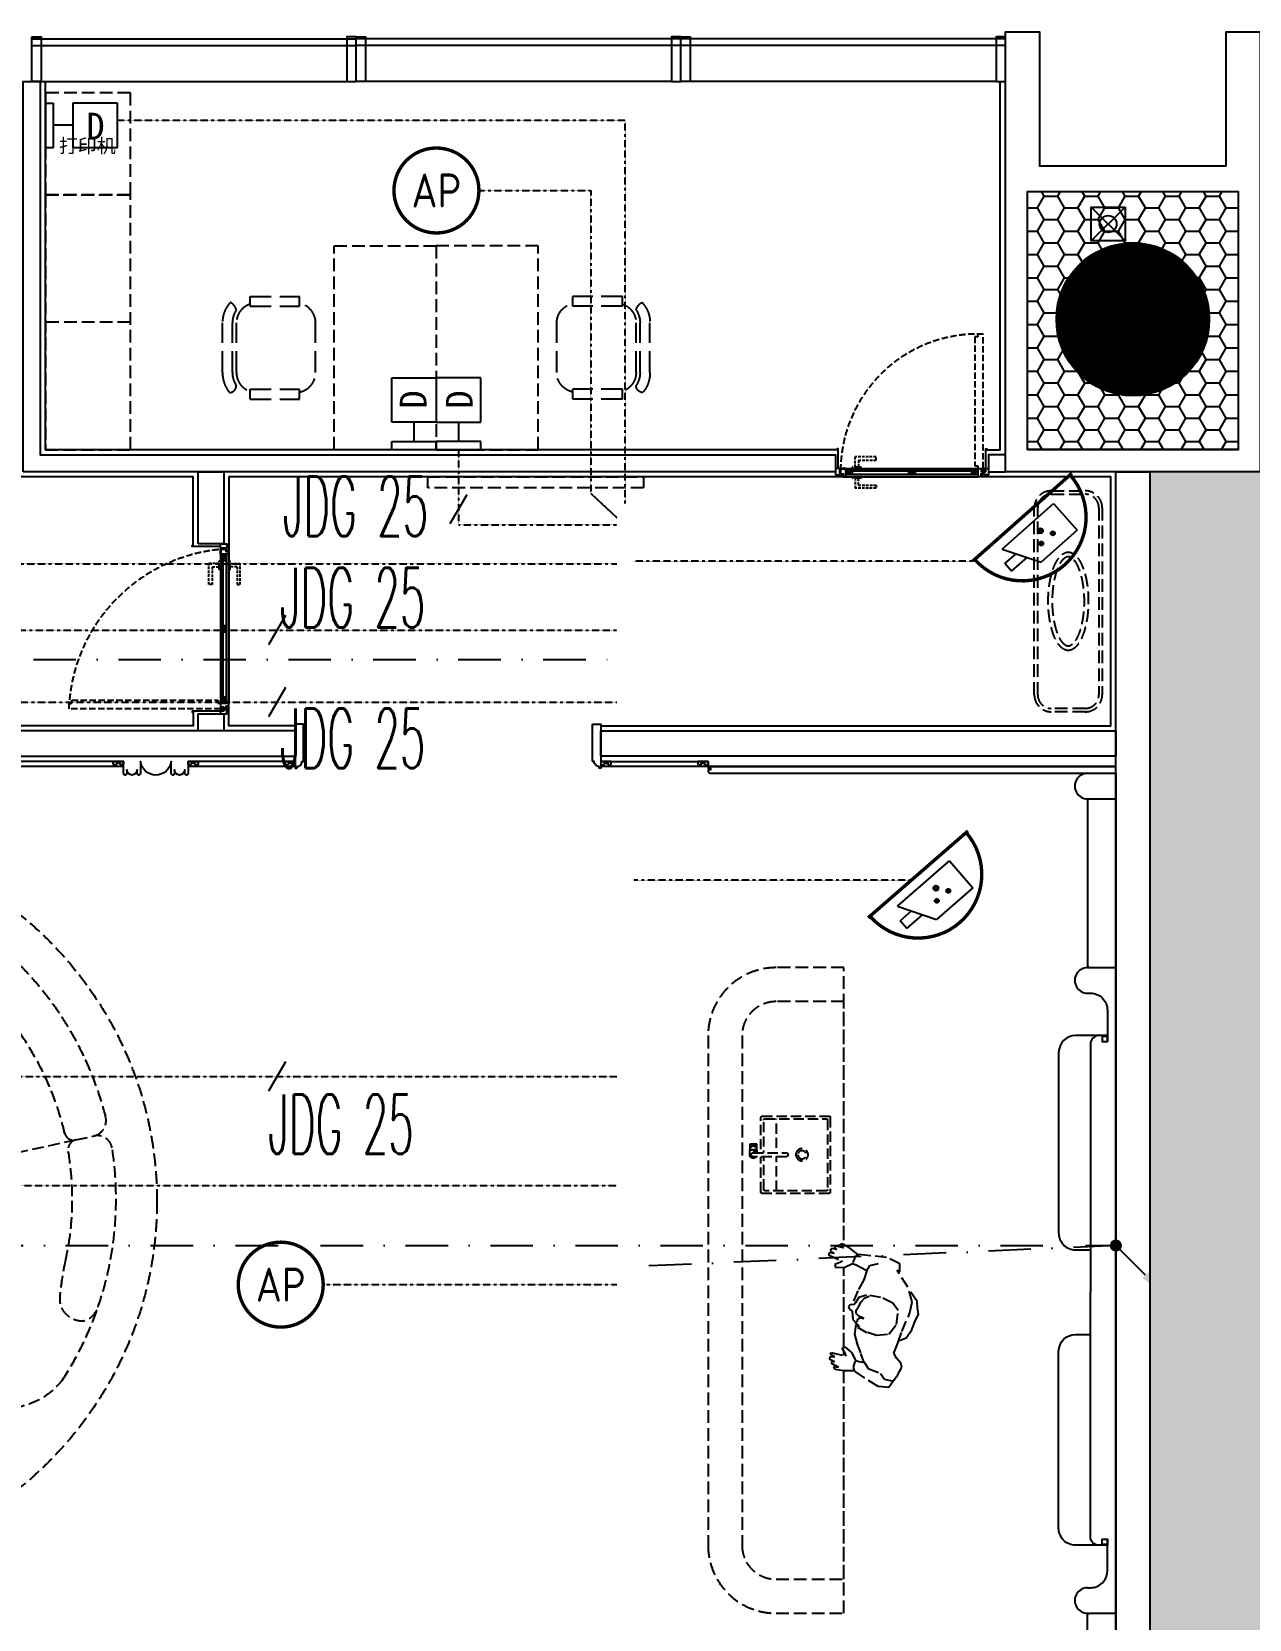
# Model space of a CAD drawing. Extents: x -284868 to 304789, y -137694 to 137894.
# Drawn here: x 263299 to 270464, y -74140 to -64796 of the extents above; entities that cross this region are included whole.
import ezdxf
from ezdxf.enums import TextEntityAlignment as Align

# ---------------------------------------------------------------- set-up
doc = ezdxf.new("R2010")
doc.units = 0
doc.set_wipeout_variables(frame=1)
for name, pattern in [('BORDER2', [0.875, 0.25, -0.125, 0.25, -0.125, 0, -0.125]), ('DASH', [0.35, 0.25, -0.1]), ('DASHDOT', [1, 0.5, -0.25, 0, -0.25]), ('DASHED', [0.75, 0.5, -0.25])]:
    doc.linetypes.add(name, pattern=pattern)
doc.layers.get('0').update_dxf_attribs({"linetype": 'CONTINUOUS'})
for name, color, linetype in [('0-墙', 4, 'CONTINUOUS'), ('0-建筑外轮廓', 8, 'CONTINUOUS'), ('0-建筑柱体', 251, 'CONTINUOUS'), ('0-消防栓(给排水)', 9, 'CONTINUOUS'), ('0-窗', 11, 'CONTINUOUS'), ('0-非设计区域', 251, 'CONTINUOUS'), ('EM-SOCKET', 220, 'CONTINUOUS'), ('EM-插座', 240, 'CONTINUOUS'), ('EQUIP-安防', 3, 'CONTINUOUS'), ('EQUIP-通讯', 3, 'CONTINUOUS'), ('LWIRE', 4, 'CONTINUOUS'), ('P-完成面', 42, 'CONTINUOUS'), ('P-平面家具', 3, 'CONTINUOUS'), ('P-门扇', 6, 'CONTINUOUS'), ('TEXT_照明_回路标注', 41, 'CONTINUOUS'), ('WIRE-网络', 130, 'BORDER2'), ('WIRE-通讯', 4, 'CONTINUOUS')]:
    doc.layers.add(name, color=color, linetype=linetype)
doc.styles.add('20091229Typical Floor GP$0$宋体', font='', dxfattribs={"height": 2.5})
doc.styles.add('_TCH_DYN', font='')
doc.styles.add('_TEL_ATTDEF', font='GBENOR', dxfattribs={"width": 0.8, "height": 3, "bigfont": 'GBCBIG'})
doc.styles.add('_TEL_DIM', font='SIMPLEX', dxfattribs={"width": 0.8, "height": 3.5, "bigfont": 'HZTXT'})
doc.styles.add('HZ_e', font='simplex.shx', dxfattribs={"width": 0.8, "bigfont": 'hztxt.shx'})
doc.styles.get("Standard").update_dxf_attribs({"font": 'GBENOR', "bigfont": 'GBCBIG'})
doc.styles.get('20091229Typical Floor GP$0$宋体').set_extended_font_data('SimSun')
doc.styles.get('_TCH_DYN').set_extended_font_data('SimSun')

# ---------------------------------------------------------------- blocks, each defined once
blk = doc.blocks.new('_YZH')
at = {"const_width": 0.5}
blk.add_lwpolyline([(-0.25, 0, 1), (0.25, 0, 1)], format="xyb", close=True, dxfattribs=at)
at = {"color": 4}
blk.add_circle((0, 0), 0.5, dxfattribs=at)
blk = doc.blocks.new('sgASGHHHH')
at = {"xscale": 900, "yscale": 900, "zscale": 900}
blk.add_blockref('_YZH', (-108645.8, -884824), dxfattribs=at)
blk = doc.blocks.new('A$C3B8026B3')
for p, q in [((6275, 54450.5), (8075, 54450.5)), ((9985, 54450.5), (8185, 54450.5)), ((11895, 54450.5), (10095, 54450.5))]:
    blk.add_line(p, q)
for points in [[(6220, 54712), (6275, 54712), (6275, 54450.5), (6220, 54450.5)], [(8130, 54712), (8075, 54712), (8075, 54450.5), (8130, 54450.5)], [(8130, 54712), (8185, 54712), (8185, 54450.5), (8130, 54450.5)], [(10040, 54712), (9985, 54712), (9985, 54450.5), (10040, 54450.5)], [(10040, 54712), (10095, 54712), (10095, 54450.5), (10040, 54450.5)], [(11950, 54712), (11895, 54712), (11895, 54450.5), (11950, 54450.5)]]:
    blk.add_lwpolyline(points, close=True)
for points in [[(6220, 54700), (8130, 54700)], [(10040, 54700), (8130, 54700)], [(11950, 54700), (10040, 54700)], [(6220, 54662.5), (8130, 54662.5)], [(10040, 54662.5), (8130, 54662.5)], [(11950, 54662.5), (10040, 54662.5)]]:
    blk.add_lwpolyline(points)
blk = doc.blocks.new('A$C10332E08')
for p, q in [((250, 0), (0, 250)), ((250, 250), (0, 0))]:
    blk.add_line(p, q)
blk.add_lwpolyline([(0, 250), (250, 250), (250, 0), (0, 0)], close=True)
blk = doc.blocks.new('A$C2AC726D9')
blk.add_circle((10904.3, 708.3), 50)
at = {"xscale": 0.8, "yscale": 0.8, "zscale": 0.8, "rotation": 270}
blk.add_blockref('A$C10332E08', (10804.3, 808.3), dxfattribs=at)
blk = doc.blocks.new('FZ03')
at = {"color": 8}
for p, q in [((-4, 1), (-4, 3)), ((-4, 3), (0, 3)), ((0, 0), (-4, 1)), ((-3, 7), (3, 7)), ((0, 7), (-3, 5)), ((-3, 3), (-3, 7)), ((0, 5), (-3, 4)), ((0, 7), (3, 5)), ((0, 7), (0, 3)), ((0, 5), (3, 4)), ((0, 3), (4, 3)), ((4, 1), (0, 0)), ((3, 3), (3, 7)), ((4, 3), (4, 1))]:
    blk.add_line(p, q, dxfattribs=at)
blk = doc.blocks.new('A$C79893AB6')
at = {"color": 8, "linetype": 'DASHED', "ltscale": 5}
for points in [[(10, 20.3), (0, 20.3), (0, 5.3), (10, 5.3)], [(10, 0), (12, 0), (12, 25), (10, 25)], [(13, 0), (15, 0), (15, 25), (13, 25)], [(15, 20.3), (25, 20.3), (25, 5.3), (15, 5.3)]]:
    blk.add_lwpolyline(points, close=True, dxfattribs=at)
for points in [[(5, 20.3), (5, 5.3)], [(12, 18.5), (13, 18.5)], [(12, 16.5), (13, 16.5)], [(12, 14.5), (13, 14.5)], [(12, 10.5), (13, 10.5)], [(12, 8.5), (13, 8.5)], [(12, 6.5), (13, 6.5)], [(20, 20.3), (20, 5.3)]]:
    blk.add_lwpolyline(points, dxfattribs=at)
blk = doc.blocks.new('A$C11DE782A')
at = {"color": 8, "linetype": 'DASHED', "ltscale": 30}
for points in [[(825.5, 63.2), (721.4, 63.2), (721.4, 82.2), (844.5, 82.2)], [(861.4, 20.5), (861.4, 15), (808.6, 15), (808.6, 20.5)], [(825.5, 63.2), (825.5, 22), (844.5, 22), (844.5, 82.2)], [(825.5, -83.2), (721.4, -83.2), (721.4, -102.2), (844.5, -102.2)], [(861.4, -40.5), (861.4, -35), (808.6, -35), (808.6, -40.5)], [(825.5, -83.2), (825.5, -42), (844.5, -42), (844.5, -102.2)]]:
    blk.add_lwpolyline(points, dxfattribs=at)
for points in [[(808.6, 20.5, -0.414214), (810.1, 22), (859.9, 22, -0.414214), (861.4, 20.5)], [(808.6, -40.5, 0.414214), (810.1, -42), (859.9, -42, 0.414214), (861.4, -40.5)]]:
    blk.add_lwpolyline(points, format="xyb", dxfattribs=at)
at = {"layer": 'P-门扇'}
for p, q in [((900, 15), (20, 15)), ((900, -35), (20, -35))]:
    blk.add_line(p, q, dxfattribs=at)
at = {"layer": 'P-门扇', "color": 251}
for p, q in [((915, 12), (20, 12)), ((900, 0), (20, 0)), ((900, -20), (20, -20)), ((930, -32), (20, -32))]:
    blk.add_line(p, q, dxfattribs=at)
at = {"layer": 'P-门扇'}
blk.add_lwpolyline([(5, 15), (20, 15), (20, -35), (-10, -35), (-10, -3), (5, -3)], close=True, dxfattribs=at)
at = {"layer": 'P-门扇', "color": 251}
for points in [[(60, -20), (60, 0), (20, 0), (20, -20)], [(480, -20), (480, 0), (440, 0), (440, -20)], [(900, -20), (900, 0), (860, 0), (860, -20)]]:
    blk.add_lwpolyline(points, close=True, dxfattribs=at)
for points in [[(60, -20), (20, 0)], [(20, -20), (60, 0)], [(480, -20), (440, 0)], [(440, -20), (480, 0)], [(900, -20), (860, 0)], [(860, -20), (900, 0)]]:
    blk.add_lwpolyline(points, dxfattribs=at)
at = {"layer": 'P-门扇'}
for points in [[(900, -35), (900, -35), (930, -35), (930, -3), (915, -3), (915, 15), (900, 15)], [(900, 12), (900, -32)]]:
    blk.add_lwpolyline(points, dxfattribs=at)
at = {"layer": 'P-门扇', "color": 251, "linetype": 'DASH', "ltscale": 150}
blk.add_lwpolyline([(40, -50), (22, -50), (22, -35), (-10, -35), (-10, -925), (22, -925), (22, -910), (40, -910), (40, -50)], dxfattribs=at)
blk.add_lwpolyline([(930, -35, -0.374184), (-10, -925, 3.831979)], format="xyb", dxfattribs=at)
at = {"xscale": -0.7194583547756841, "yscale": 0.7194583547756841, "zscale": 0.7194583547756841}
for p in [(-5, -2.2), (925, -2.2)]:
    blk.add_blockref('FZ03', p, dxfattribs=at)
blk.add_blockref('A$C79893AB6', (-25, -35))
blk = doc.blocks.new('A$C340bdad7')
at = {"color": 8, "linetype": 'DASHED', "ltscale": 30}
for points in [[(-723.6, 5.5, 0.414214), (-725.1, 7), (-774.9, 7, 0.414214), (-776.4, 5.5)], [(-723.6, -55.5, -0.414214), (-725.1, -57), (-774.9, -57, -0.414214), (-776.4, -55.5)]]:
    blk.add_lwpolyline(points, format="xyb", dxfattribs=at)
for points in [[(-776.4, 5.5), (-776.4, 0), (-723.6, 0), (-723.6, 5.5)], [(-740.5, 48.2), (-740.5, 7), (-759.5, 7), (-759.5, 67.2)], [(-740.5, 48.2), (-636.4, 48.2), (-636.4, 67.2), (-759.5, 67.2)], [(-776.4, -55.5), (-776.4, -50), (-723.6, -50), (-723.6, -55.5)], [(-740.5, -98.2), (-740.5, -57), (-759.5, -57), (-759.5, -117.2)], [(-740.5, -98.2), (-636.4, -98.2), (-636.4, -117.2), (-759.5, -117.2)]]:
    blk.add_lwpolyline(points, dxfattribs=at)
at = {"layer": 'P-门扇'}
for p, q in [((-815, 0), (-35, 0)), ((-815, -50), (-35, -50))]:
    blk.add_line(p, q, dxfattribs=at)
at = {"layer": 'P-门扇', "color": 251}
for p, q in [((-845, -3), (-35, -3)), ((-830, -47), (-35, -47)), ((-815, -15), (-35, -15)), ((-815, -35), (-35, -35))]:
    blk.add_line(p, q, dxfattribs=at)
at = {"layer": 'P-门扇', "color": 251, "linetype": 'DASH', "ltscale": 150}
blk.add_lwpolyline([(-845, 0, -0.420056), (-5, 790, 3.831979)], format="xyb", dxfattribs=at)
blk.add_lwpolyline([(-55, 15), (-37, 15), (-37, 0), (-5, 0), (-5, 790), (-37, 790), (-37, 775), (-55, 775), (-55, 15)], dxfattribs=at)
at = {"layer": 'P-门扇'}
for points in [[(-815, 0), (-815, 0), (-845, 0), (-845, -32), (-830, -32), (-830, -50), (-815, -50)], [(-815, -47), (-815, -3)]]:
    blk.add_lwpolyline(points, dxfattribs=at)
at = {"layer": 'P-门扇', "color": 251}
for points in [[(-815, -15), (-815, -35), (-775, -35), (-775, -15)], [(-445, -15), (-445, -35), (-405, -35), (-405, -15)], [(-75, -15), (-75, -35), (-35, -35), (-35, -15)]]:
    blk.add_lwpolyline(points, close=True, dxfattribs=at)
for points in [[(-815, -15), (-775, -35)], [(-775, -15), (-815, -35)], [(-445, -15), (-405, -35)], [(-405, -15), (-445, -35)], [(-75, -15), (-35, -35)], [(-35, -15), (-75, -35)]]:
    blk.add_lwpolyline(points, dxfattribs=at)
at = {"layer": 'P-门扇'}
blk.add_lwpolyline([(-20, -50), (-35, -50), (-35, 0), (-5, 0), (-5, -32), (-20, -32)], close=True, dxfattribs=at)
at = {"rotation": 180}
blk.add_blockref('A$C79893AB6', (10, 0), dxfattribs=at)
at = {"xscale": -0.7194583547756841, "yscale": 0.7194583547756841, "zscale": 0.7194583547756841, "rotation": 180}
for p in [(-840, -32.8), (-10, -32.8)]:
    blk.add_blockref('FZ03', p, dxfattribs=at)
blk = doc.blocks.new('A$C9f6c0471')
for p, q in [((-166.6, 3043.8), (0, 3043.8)), ((0, 3043.8), (0, -3043.8)), ((-166.6, 2893.8), (-166.6, 1905)), ((-166.6, 2893.8), (0, 2893.8)), ((-166.6, 1900), (0, 1900)), ((-166.6, -1900), (0, -1900)), ((-166.6, -2893.8), (-166.6, -1905)), ((-166.6, -2893.8), (0, -2893.8)), ((-166.6, -3043.8), (0, -3043.8))]:
    blk.add_line(p, q)
for points in [[(-166.6, 1900), (-161.6, 1900), (-161.6, 1905), (-166.6, 1905)], [(-80, 1500), (-80, 1465), (-50, 1465), (-50, 1500)], [(-50, 1500), (-80, 1500)], [(-50, 1500), (-50, 1500)], [(-50, 1495), (-80, 1495)], [(-80, -1500), (-80, -1465), (-50, -1465), (-50, -1500)], [(-50, -1495), (-80, -1495)], [(-50, -1500), (-80, -1500)], [(-50, -1500), (-50, -1500)], [(-166.6, -1900), (-161.6, -1900), (-161.6, -1905), (-166.6, -1905)], [(-166.6, -1900), (-161.6, -1900), (-161.6, -1905), (-166.6, -1905)], [(-166.6, -1900), (-161.6, -1900), (-161.6, -1905), (-166.6, -1905)]]:
    blk.add_lwpolyline(points)
for points in [[(-166.6, 1750), (-150, 1750, -0.414214), (-50, 1650), (-50, 1465)], [(-50, 1500), (-236.6, 1500, 0.414213), (-336.6, 1400, 0), (-336.6, 1400), (-336.6, 338.7, 0.414214), (-236.6, 238.7), (-150, 238.7)], [(-80, 1500), (-100, 1500, 0.414214), (-150, 1450), (-150, -10.1)], [(-80, -1500), (-100, -1500, -0.414214), (-150, -1450), (-150, -10.1)], [(-50, -1500), (-236.6, -1500, -0.414214), (-336.6, -1400), (-336.6, -358.8, 0), (-336.6, -358.8, -0.414213), (-236.6, -258.8), (-150, -258.8)], [(-166.6, -1750), (-150, -1750, 0.414214), (-50, -1650), (-50, -1465)]]:
    blk.add_lwpolyline(points, format="xyb")
for centre in [(-166.7, 2968.8), (-166.7, 1825), (-166.7, -1825), (-166.7, -2968.8)]:
    blk.add_arc(centre, 75, 89.99114, 270.00886)
blk = doc.blocks.new('yld.studio@foxmail.com-114')
at = {"layer": 'P-平面家具', "linetype": 'DASH', "ltscale": 300}
for points in [[(122517, -69814), (123197, -69664, 0.39884), (123259, -69570)], [(123287, -69701, 0.246965), (123160, -69672)], [(122561, -69721), (122564, -69741, -0.402377), (122515, -69815), (122399, -69840, -0.425829), (122284, -69764), (122284, -69764)], [(122588, -69862, 0.43241), (122515, -69815), (122399, -69840, 0.40317), (122324, -69959)], [(123536, -71238), (123885, -70551, 0.408645), (123851, -70444)], [(123970, -70504, 0.241539), (123867, -70585)]]:
    blk.add_lwpolyline(points, format="xyb", dxfattribs=at)
for centre, radius, start, end in [((122973, -68573), 475, 330.0256, 141.079), ((124387, -69436), 2129, 146.9266, 188.8525), ((124479, -69382), 1234, 152.4386, 188.9364), ((124387, -69436), 1849, 167.5798, 189.7172), ((124479, -69382), 1234, 195.0229, 239.4023), ((124387, -69436), 1849, 193.1381, 243.1392), ((124387, -69436), 2129, 194.2281, 241.6038), ((124477, -69381), 1232, 245.6888, 283.2818), ((124893, -71034), 472, 306.3317, 106.3891), ((123371, -71144), 190, 301.7911, 17.948), ((123690, -71306), 168, 150.2187, 189.626), ((123420, -71224), 96, 241.6038, 301.7911), ((123619, -71318), 96, 189.626, 247.7983), ((124387, -69436), 2129, 247.7983, 291.6689)]:
    blk.add_arc(centre, radius, start, end, dxfattribs=at)
blk.add_open_spline([(122381, -68725), (122400, -68698), (122441, -68639), (122564, -68667), (122620, -68751), (122612, -68880), (122595, -68968), (122582, -69039)], degree=3, knots=[0, 0, 0, 0, 93.168102, 198.30967, 314.472062, 365.659176, 582.3293, 582.3293, 582.3293, 582.3293], dxfattribs=at)
blk = doc.blocks.new('HNRJNR')
at = {"layer": 'P-平面家具', "color": 251, "linetype": 'DASH', "ltscale": 300}
blk.add_line((71741, -79160), (71741, -79690), dxfattribs=at)
at = {"layer": 'P-平面家具', "linetype": 'DASH', "ltscale": 300}
blk.add_lwpolyline([(71627, -79150), (71627, -79700, 0.414214), (71637, -79710), (72127, -79710, 0.414214), (72137, -79700), (72137, -79150, 0.414214), (72127, -79140), (71637, -79140, 0.414214)], format="xyb", close=True, dxfattribs=at)
at = {"layer": 'P-平面家具', "color": 251, "linetype": 'DASH', "ltscale": 300}
blk.add_lwpolyline([(71647, -79170), (71647, -79680, 0.414214), (71657, -79690), (72107, -79690, 0.414214), (72117, -79680), (72117, -79170, 0.414214), (72107, -79160), (71657, -79160, 0.414214)], format="xyb", close=True, dxfattribs=at)
for radius in [45, 30]:
    blk.add_circle((71929, -79425), radius, dxfattribs=at)
at = {"color": 251, "linetype": 'DASH', "ltscale": 300}
blk.add_wipeout([(71591, -79410), (71811, -79410), (71822, -79414), (71826, -79425), (71822, -79436), (71812, -79440), (71591, -79440)], dxfattribs=at).dxf.layer = 'P-平面家具'
at = {"layer": 'P-平面家具', "color": 251, "linetype": 'DASH', "ltscale": 300}
blk.add_lwpolyline([(71544, -79425), (71544, -79461), (71596, -79461), (71596, -79440)], dxfattribs=at)
blk.add_lwpolyline([(71555, -79425), (71555, -79425, 0.414214), (71570, -79440), (71811, -79440, 0.414214), (71826, -79425), (71826, -79425, 0.414214), (71811, -79410), (71570, -79410, 0.414214)], format="xyb", close=True, dxfattribs=at)
for points in [[(71596, -79463), (71596, -79503), (71544, -79503), (71544, -79463), (71596, -79463)], [(71546, -79461), (71546, -79463), (71594, -79463), (71594, -79461)]]:
    blk.add_lwpolyline(points, close=True, dxfattribs=at)
blk.add_lwpolyline([(71550, -79482, 0.764079), (71590, -79482), (71584, -79482, -0.632511), (71556, -79482), (71550, -79482)], format="xyb", dxfattribs=at)
blk.add_arc((71570, -79425), 26, 35.2345, 324.7655, dxfattribs=at)
blk = doc.blocks.new('A$C78095CF1')
at = {"color": 251, "linetype": 'DASH', "ltscale": 300}
blk.add_wipeout([(673, 62), (712, 104), (722, 0), (736, 0), (743, 37), (750, 2), (769, 7), (774, 42), (776, 25), (793, 30), (797, 69), (800, 69), (805, 48), (821, 62), (810, 121), (788, 185), (833, 372), (823, 471), (772, 488), (776, 469), (693, 574), (672, 597), (586, 680), (543, 700), (520, 696), (496, 693), (465, 693), (433, 692), (369, 674), (338, 639), (317, 635), (244, 630), (218, 658), (198, 696), (175, 713), (142, 707), (104, 702), (69, 689), (68, 690), (18, 674), (0, 605), (43, 425), (45, 418), (26, 365), (23, 354), (12, 296), (28, 282), (35, 302), (36, 303), (40, 263), (57, 259), (59, 275), (64, 240), (83, 236), (90, 266), (97, 233), (111, 232), (121, 337), (160, 295), (176, 307), (154, 366), (113, 405), (120, 466), (134, 451), (175, 416), (214, 384), (277, 341), (340, 328), (352, 326), (367, 298), (418, 275), (425, 253), (437, 241), (453, 249), (458, 259), (464, 259), (532, 264), (559, 266), (623, 276), (642, 279), (658, 278), (696, 278), (707, 277), (720, 172), (679, 132), (659, 78), (657, 74)], dxfattribs=at).dxf.layer = 'P-平面家具'
at = {"layer": 'P-平面家具', "color": 251, "linetype": 'DASH', "ltscale": 300}
for p, q in [((18, 674), (0, 605)), ((69, 691), (18, 674)), ((61, 630), (66, 689)), ((65, 672), (69, 691)), ((104, 702), (69, 689)), ((142, 704), (104, 702)), ((142, 707), (175, 713)), ((175, 713), (198, 696)), ((198, 696), (218, 658)), ((218, 658), (244, 630)), ((338, 639), (369, 674)), ((369, 674), (433, 692)), ((399, 634), (535, 643)), ((433, 692), (496, 693)), ((496, 693), (543, 700)), ((535, 643), (610, 633)), ((543, 700), (586, 680)), ((586, 680), (623, 663)), ((623, 663), (675, 593)), ((0, 605), (25, 500)), ((88, 592), (61, 630)), ((88, 592), (61, 630)), ((92, 503), (88, 592)), ((92, 503), (88, 592)), ((244, 630), (317, 635)), ((317, 635), (399, 634)), ((319, 481), (355, 557)), ((355, 557), (432, 584)), ((432, 584), (525, 564)), ((525, 564), (558, 515)), ((610, 633), (693, 574)), ((693, 574), (776, 469)), ((25, 500), (45, 418)), ((43, 425), (66, 407)), ((120, 466), (92, 503)), ((113, 405), (115, 431)), ((115, 431), (120, 466)), ((128, 455), (120, 466)), ((169, 422), (128, 455)), ((319, 419), (319, 481)), ((569, 426), (551, 328)), ((558, 515), (569, 426)), ((776, 469), (772, 488)), ((772, 488), (823, 471)), ((823, 471), (833, 372)), ((23, 354), (12, 296)), ((45, 418), (23, 354)), ((66, 407), (106, 405)), ((111, 234), (121, 337)), ((154, 366), (113, 405)), ((121, 337), (136, 323)), ((136, 323), (160, 295)), ((176, 307), (154, 366)), ((231, 372), (169, 422)), ((277, 341), (214, 384)), ((340, 328), (277, 341)), ((328, 345), (316, 413)), ((330, 352), (353, 319)), ((367, 298), (338, 354)), ((361, 330), (382, 327)), ((382, 327), (394, 339)), ((394, 339), (397, 366)), ((397, 366), (401, 327)), ((401, 327), (413, 306)), ((497, 311), (530, 325)), ((551, 330), (519, 287)), ((530, 325), (551, 349)), ((745, 286), (776, 335)), ((833, 372), (808, 267)), ((12, 296), (28, 282)), ((28, 282), (35, 312)), ((33, 302), (36, 302)), ((35, 312), (40, 263)), ((40, 263), (57, 259)), ((57, 259), (59, 275)), ((59, 275), (64, 240)), ((64, 240), (83, 236)), ((83, 236), (90, 266)), ((90, 266), (97, 233)), ((97, 233), (111, 234)), ((160, 295), (176, 307)), ((418, 275), (367, 298)), ((413, 306), (434, 298)), ((425, 253), (418, 275)), ((437, 241), (425, 253)), ((434, 298), (460, 305)), ((453, 249), (437, 241)), ((464, 273), (453, 249)), ((460, 305), (497, 311)), ((479, 278), (464, 273)), ((559, 266), (464, 259)), ((519, 287), (479, 278)), ((642, 279), (559, 266)), ((707, 277), (642, 279)), ((705, 278), (745, 286)), ((718, 197), (707, 277)), ((808, 267), (788, 185)), ((657, 74), (679, 132)), ((679, 132), (720, 172)), ((720, 172), (718, 197)), ((767, 173), (727, 172)), ((790, 192), (767, 173)), ((788, 185), (810, 121)), ((810, 121), (821, 62)), ((673, 62), (657, 74)), ((697, 90), (673, 62)), ((712, 104), (697, 90)), ((722, 0), (712, 104)), ((736, 0), (722, 0)), ((743, 33), (736, 0)), ((750, 2), (743, 33)), ((769, 7), (750, 2)), ((774, 42), (769, 7)), ((776, 25), (774, 42)), ((793, 30), (776, 25)), ((798, 79), (793, 30)), ((800, 69), (797, 69)), ((805, 48), (798, 79)), ((821, 62), (805, 48))]:
    blk.add_line(p, q, dxfattribs=at)
blk = doc.blocks.new('A$C6ADB32EF')
at = {"linetype": 'DASH', "ltscale": 500, "extrusion": (9.7216e-06, -4.61158e-06, 1)}
for p, q in [((-453.2, 302.3, 0), (-453.2, 243.9, 0)), ((-162, 302.3, 0), (-453.2, 302.3, 0)), ((-162, 302.3, 0), (-162, 243.9, 0)), ((-162, 243.9, 0), (-453.2, 243.9, 0)), ((-548.3, 145.8, 0), (-548.3, -145.8, 0)), ((-81.7, 145.8, 0), (-81.7, -145.8, 0)), ((-58.3, 145.8, 0), (-58.3, -145.8, 0)), ((0, 145.8, 0), (0, -145.8, 0)), ((-162, -243.9, 0), (-453.2, -243.9, 0)), ((-453.2, -243.9, 0), (-453.2, -302.3, 0)), ((-162, -243.9, 0), (-162, -302.3, 0)), ((-162, -302.3, 0), (-453.2, -302.3, 0))]:
    blk.add_line(p, q, dxfattribs=at)
for centre, radius, start, end in [((-431.7, 145.8), 116.7, 100.61772, 179.99998), ((-198, 145.9), 116.3, 359.94754, 71.97685), ((-39.7, 222.4), 41.8, 93.19032, 179.04445), ((-198.3, 145.8), 140, 359.99998, 33.49455), ((-180.8, 148.2), 180.8, 359.25057, 39.89091), ((-431.7, -145.8), 116.7, 179.99998, 259.38224), ((-198, -145.9), 116.4, 288.03134, 0.0488), ((-198.3, -145.8), 140, 326.50542, 359.99998), ((-168.3, -149.9), 168.4, 315.84007, 1.3797), ((-7.3, -200.9), 77.5, 196.62605, 238.72788)]:
    blk.add_arc(centre, radius, start, end, dxfattribs=at)
blk = doc.blocks.new('FDHFGJ')
at = {"ltscale": 0.1}
for p, q in [((-1.071, 0.866), (-2.803, 0.866)), ((-2.803, 0.866), (-2.803, -0.866)), ((-1.071, 0), (-1.071, 0.866)), ((-0.315, 0.866), (-0.315, 0)), ((0, 0.866), (-0.315, 0.866)), ((0, -0.866), (0, 0.866)), ((-1.071, -0.866), (-1.071, 0)), ((-1.071, 0), (-0.315, 0)), ((-0.315, 0), (-0.315, -0.866)), ((-2.803, -0.866), (-1.071, -0.866)), ((0, -0.866), (-0.315, -0.866))]:
    blk.add_line(p, q, dxfattribs=at)
at = {"ltscale": 0.1, "style": '20091229Typical Floor GP$0$宋体', "text_generation_flag": 4}
blk.add_attdef('TV', text='', height=1.04, rotation=180, dxfattribs=at).set_placement((-1.952, 0.032), align=Align.MIDDLE)
blk = doc.blocks.new('$equip$00002353')
for p, q in [((0.75, 0), (-0.75, 0)), ((-0.427, -0.123), (0.383, -0.123)), ((-0.427, -0.123), (-0.187, -0.543)), ((0.383, -0.123), (0.383, -0.543)), ((-0.517, -0.393), (-0.517, -0.273)), ((-0.517, -0.273), (-0.341, -0.273)), ((-0.517, -0.393), (-0.273, -0.393)), ((0.383, -0.543), (-0.187, -0.543))]:
    blk.add_line(p, q)
at = {"const_width": 0.04}
for points in [[(-0.75, 0), (-0.779, 0)], [(0.75, 0), (0.779, 0)]]:
    blk.add_lwpolyline(points, dxfattribs=at)
blk.add_lwpolyline([(0.75, 0, -1), (-0.75, 0), (0.75, 0), (0.75, 0, -1), (-0.75, 0, -1.517539)], format="xyb", dxfattribs=at)
for centre, radius in [((-0.038, -0.38), 0.024), ((0.052, -0.26), 0.03), ((0.142, -0.38), 0.024)]:
    blk.add_circle(centre, radius)
blk.add_arc((0, 0), 0.75, 180, 0)
for p in [(-0.75, 0), (0, 0), (0.75, 0), (0, -0.75)]:
    blk.add_point(p)
for points in [[(-0.059, -0.368), (-0.017, -0.368), (-0.062, -0.38), (-0.014, -0.38)], [(-0.05, -0.359), (-0.026, -0.359), (-0.059, -0.368), (-0.017, -0.368)], [(-0.038, -0.356), (-0.038, -0.356), (-0.05, -0.359), (-0.026, -0.359)], [(0.026, -0.245), (0.078, -0.245), (0.022, -0.26), (0.082, -0.26)], [(0.026, -0.275), (0.078, -0.275), (0.022, -0.26), (0.082, -0.26)], [(0.037, -0.234), (0.067, -0.234), (0.026, -0.245), (0.078, -0.245)], [(0.037, -0.286), (0.067, -0.286), (0.026, -0.275), (0.078, -0.275)], [(0.052, -0.23), (0.052, -0.23), (0.037, -0.234), (0.067, -0.234)], [(0.052, -0.29), (0.052, -0.29), (0.037, -0.286), (0.067, -0.286)], [(0.121, -0.368), (0.163, -0.368), (0.118, -0.38), (0.166, -0.38)], [(0.13, -0.359), (0.154, -0.359), (0.121, -0.368), (0.163, -0.368)], [(0.142, -0.356), (0.142, -0.356), (0.13, -0.359), (0.154, -0.359)], [(-0.059, -0.392), (-0.017, -0.392), (-0.062, -0.38), (-0.014, -0.38)], [(-0.05, -0.401), (-0.026, -0.401), (-0.059, -0.392), (-0.017, -0.392)], [(-0.038, -0.404), (-0.038, -0.404), (-0.05, -0.401), (-0.026, -0.401)], [(0.121, -0.392), (0.163, -0.392), (0.118, -0.38), (0.166, -0.38)], [(0.13, -0.401), (0.154, -0.401), (0.121, -0.392), (0.163, -0.392)], [(0.142, -0.404), (0.142, -0.404), (0.13, -0.401), (0.154, -0.401)]]:
    blk.add_solid(points)
at = {"color": 7, "style": '_TEL_DIM', "flags": 1}
blk.add_attdef('A', text='', height=0.00002, dxfattribs=at).set_placement((0, 0), align=Align.MIDDLE_CENTER)
blk = doc.blocks.new('$equip$00003217')
at = {"const_width": 0.04}
blk.add_lwpolyline([(0, 0.5, -1), (0, -0.5, -1), (0, 0.5, 0.021884)], format="xyb", dxfattribs=at)
blk.add_circle((0, 0), 0.5)
for p in [(0, 0.5), (-0.5, 0), (0.5, 0), (0, -0.5)]:
    blk.add_point(p)
at = {"color": 7, "style": '_TEL_ATTDEF'}
blk.add_attdef('$TEXT$', text='', height=0.4, dxfattribs=at).set_placement((0, 0), align=Align.MIDDLE_CENTER)
at = {"color": 7, "style": '_TEL_DIM', "flags": 1}
for tag in ['A', 'REMARK']:
    blk.add_attdef(tag, text='', height=0.00002, dxfattribs=at).set_placement((0, 0), align=Align.MIDDLE_CENTER)
blk = doc.blocks.new('$TelecSys$00000080')
for p, q in [((-0.7, -0.7), (0, 0)), ((0.104, 0.104), (0.104, 0.104)), ((-0.104, -0.104), (-0.104, -0.104))]:
    blk.add_line(p, q)
at = {"const_width": 0.142}
blk.add_lwpolyline([(0.071, 0, 1), (-0.071, 0, 1)], format="xyb", close=True, dxfattribs=at)
blk.add_solid([(-0.63, -0.77), (-0.77, -0.63), (-1.15, -1.15)])
at = {"width": 0.8, "flags": 9}
blk.add_attdef('A', (0, 0), '', height=0.00002, rotation=180, dxfattribs=at)

msp = doc.modelspace()

# ---------------------------------------------------------------- hatches: boundary and pattern name
at = {"layer": '0-建筑外轮廓'}
h = msp.add_hatch(dxfattribs=at)
h.set_pattern_fill('HONEY', color=251, scale=50)
h.set_pattern_definition([(0, (175912.51, 679936.08), (119.0625, 68.74075), [79.375, -158.75]), (120, (175912.51, 679936.08), (-119.062486, 68.7407746), [79.375, -158.75]), (60, (175912.51, 679936.08), (1.4e-05, 137.4815246), [-158.75, 79.375])])
h.paths.add_polyline_path([(269159.1, -65735.8), (270399.1, -65735.8), (270399.1, -67255.2), (269159.1, -67255.2)])
at = {"layer": '0-非设计区域', "ltscale": 3}
h = msp.add_hatch(dxfattribs=at)
h.set_pattern_fill('ANGLE', color=256, scale=100)
h.set_pattern_definition([(0, (-155771.8, 278012.8), (0, 698.5), [508, -190.5]), (90, (-155771.8, 278012.8), (-698.5, 4e-14), [508, -190.5])])
h.paths.add_polyline_path([(269879.1, -67385.8), (269879.1, -75488.5), (267579.1, -75488.5), (267579.1, -94382), (269379.1, -94382), (269379.1, -95588.5), (278979.1, -95588.5), (278979.1, -99388.5), (275429.1, -99388.5), (275429.1, -99688.5), (269379.1, -99688.5), (269379.1, -103688.5), (278379.1, -103688.5), (278379.1, -106368.5), (283679.1, -106368.5), (283679.1, -117135.8), (284529.1, -117135.8), (284529.1, -118589), (295529.5, -118589), (295529.5, -65088), (284529.1, -65088), (284529.1, -67385.8), (283029.1, -67385.8), (283029.1, -65088.5), (270529.1, -65088.5), (270529.1, -67385.8)])

# ---------------------------------------------------------------- linework, layer by layer
at = {"layer": '0-墙', "ltscale": 3}
for points in [[(263249.1, -67385.8), (263249.1, -65088), (263349.1, -65088), (263349.1, -67285.8), (268029.1, -67285.8), (268029.1, -67385.8), (263249.1, -67385.8)], [(264279.1, -67810.8), (264279.1, -67385.8), (264429.1, -67385.8), (264429.1, -67810.8), (264279.1, -67810.8)], [(269879.1, -75288.5), (270079.1, -75288.5), (270079.1, -75488.5), (269429.1, -75488.5), (269429.1, -75288.5), (269679.1, -75288.5), (269679.1, -67385.8), (269879.1, -67385.8), (269879.1, -75288.5)]]:
    msp.add_lwpolyline(points, dxfattribs=at)
for points in [[(269029.1, -67285.8), (268929.1, -67285.8), (268929.1, -67385.8), (269029.1, -67385.8)], [(264429.1, -68810.8), (264429.1, -68910.8), (264279.1, -68910.8), (264279.1, -68810.8)], [(264849.1, -68910.8), (258028.6, -68910.8), (258028.6, -69060.8), (264849.1, -69060.8)], [(266649.1, -68910.8), (269679.1, -68910.8), (269679.1, -69060.8), (266649.1, -69060.8)]]:
    msp.add_lwpolyline(points, close=True, dxfattribs=at)
at = {"layer": '0-建筑外轮廓', "color": 42}
for points in [[(269029.1, -67385.8), (269029.1, -64795.8), (269229.1, -64795.8), (269229.1, -65585.8), (270329.1, -65585.8), (270329.1, -64795.8), (270529.1, -64795.8), (270529.1, -67385.8)], [(269159.1, -65735.8), (270399.1, -65735.8), (270399.1, -67255.2), (269159.1, -67255.2)]]:
    msp.add_lwpolyline(points, close=True, dxfattribs=at)
at = {"layer": '0-建筑外轮廓', "color": 251}
msp.add_lwpolyline([(269159.1, -67255.8), (269159.1, -65735.8), (270399.1, -65735.8), (270399.1, -67255.8)], close=True, dxfattribs=at)
at = {"layer": '0-非设计区域', "ltscale": 3}
msp.add_lwpolyline([(295529.5, -118589), (295529.5, -65088), (284529.1, -65088), (284529.1, -67385.8), (283029.1, -67385.8), (283029.1, -65088.5), (270529.1, -65088.5), (270529.1, -67385.8), (269879.1, -67385.8), (269879.1, -75488.5), (267579.1, -75488.5), (267579.1, -94382), (269379.1, -94382), (269379.1, -95588.5), (278979.1, -95588.5), (278979.1, -99388.5)], dxfattribs=at)
at = {"layer": 'P-完成面', "color": 9}
for p, q in [((263839.1, -69120.8), (260059.1, -69120.8)), ((264849.1, -69120.8), (264219.1, -69120.8)), ((267279.1, -69120.8), (266649.1, -69120.8))]:
    msp.add_line(p, q, dxfattribs=at)
at = {"layer": 'P-完成面'}
msp.add_line((264849.1, -69090.8), (264219.1, -69090.8), dxfattribs=at)
for points in [[(264409.1, -67825.8), (264244, -67825.8), (264244, -67820.8), (264249.1, -67820.8), (264249.1, -67415.8), (263219.1, -67415.8), (263219.1, -65088)], [(268044.1, -67365.8), (268044.1, -67250.8), (268039.1, -67250.8), (268039.1, -67255.8), (263379.1, -67255.8), (263379.1, -65088)], [(268914.1, -67365.8), (268914.1, -67250.8), (268919.1, -67250.8), (268919.1, -67255.8), (268999.1, -67255.8), (268999.1, -65088)], [(268054.1, -67400.8), (268069.1, -67400.8), (268069.1, -67415.8), (264459.1, -67415.8), (264459.1, -67850.8), (264444, -67850.8), (264444, -67835.8)], [(266649.1, -68880.8), (269649.1, -68880.8), (269649.1, -67415.8), (268889.1, -67415.8), (268889.1, -67400.8), (268904.1, -67400.8)], [(264849.1, -68880.8), (264459.1, -68880.8), (264459.1, -68770.8), (264444, -68770.8), (264444, -68785.8)], [(264409.1, -68795.8), (264244, -68795.8), (264244, -68800.8), (264249.1, -68800.8), (264249.1, -68880.8), (258028.6, -68880.8)], [(266649.1, -69090.8), (267279.1, -69090.8), (267279.1, -69120.8), (269679.1, -69120.8)]]:
    msp.add_lwpolyline(points, dxfattribs=at)
for points in [[(268054.1, -67365.8), (268029.1, -67365.8), (268029.1, -67403.8), (268054.1, -67403.8)], [(268904.1, -67365.8), (268929.1, -67365.8), (268929.1, -67403.8), (268904.1, -67403.8)], [(264409.1, -67835.8), (264409.1, -67810.8), (264447, -67810.8), (264447, -67835.8)], [(264409.1, -68785.8), (264409.1, -68810.8), (264447, -68810.8), (264447, -68785.8)]]:
    msp.add_lwpolyline(points, close=True, dxfattribs=at)
for points in [[(264899.1, -69088.8), (264899.1, -68872.8, 0.414214), (264897.1, -68870.8), (264851.1, -68870.8, 0.414214), (264849.1, -68872.8), (264849.1, -69128.8, 0.414214), (264851.1, -69130.8), (264857.1, -69130.8, 0.414214), (264859.1, -69128.8), (264859.1, -69120.8), (264859.1, -69120.8, 0.414214), (264889.1, -69090.8), (264889.1, -69090.8), (264897.1, -69090.8, 0.414214)], [(266599.1, -69088.8), (266599.1, -68872.8, -0.414214), (266601.1, -68870.8), (266647.1, -68870.8, -0.414214), (266649.1, -68872.8), (266649.1, -69128.8, -0.414214), (266647.1, -69130.8), (266641.1, -69130.8, -0.414214), (266639.1, -69128.8), (266639.1, -69120.8), (266639.1, -69120.8, -0.414214), (266609.1, -69090.8), (266609.1, -69090.8), (266601.1, -69090.8, -0.414214)], [(263794.1, -69110.8), (263784.1, -69110.8, -0.414214), (263779.1, -69105.8), (263779.1, -69090.8), (263839.1, -69090.8), (263839.1, -69105.8, -0.414214), (263834.1, -69110.8), (263824.1, -69110.8, -0.414214), (263819.1, -69105.8), (263819.1, -69100.8), (263799.1, -69100.8), (263799.1, -69105.8, -0.414214)], [(264234.1, -69110.8), (264224.1, -69110.8, -0.414214), (264219.1, -69105.8), (264219.1, -69090.8), (264279.1, -69090.8), (264279.1, -69105.8, -0.414214), (264274.1, -69110.8), (264264.1, -69110.8, -0.414214), (264259.1, -69105.8), (264259.1, -69100.8), (264239.1, -69100.8), (264239.1, -69105.8, -0.414214)], [(264804.1, -69110.8), (264794.1, -69110.8, -0.414214), (264789.1, -69105.8), (264789.1, -69090.8), (264849.1, -69090.8), (264849.1, -69105.8, -0.414214), (264844.1, -69110.8), (264834.1, -69110.8, -0.414214), (264829.1, -69105.8), (264829.1, -69100.8), (264809.1, -69100.8), (264809.1, -69105.8, -0.414214)], [(266694.1, -69110.8), (266704.1, -69110.8, 0.414214), (266709.1, -69105.8), (266709.1, -69090.8), (266649.1, -69090.8), (266649.1, -69105.8, 0.414214), (266654.1, -69110.8), (266664.1, -69110.8, 0.414214), (266669.1, -69105.8), (266669.1, -69100.8), (266689.1, -69100.8), (266689.1, -69105.8, 0.414214)], [(267264.1, -69110.8), (267274.1, -69110.8, 0.414214), (267279.1, -69105.8), (267279.1, -69090.8), (267219.1, -69090.8), (267219.1, -69105.8, 0.414214), (267224.1, -69110.8), (267234.1, -69110.8, 0.414214), (267239.1, -69105.8), (267239.1, -69100.8), (267259.1, -69100.8), (267259.1, -69105.8, 0.414214)]]:
    msp.add_lwpolyline(points, format="xyb", close=True, dxfattribs=at)
for points in [[(264219.1, -69090.8), (264219.1, -69160.8, -1), (264199.1, -69160.8), (264199.1, -69140.8, -1), (264139.1, -69140.8), (264139.1, -69160.8, -1), (264119.1, -69160.8), (264119.1, -69090.8, -0.888889), (263939.1, -69090.8), (263939.1, -69160.8, -1), (263919.1, -69160.8), (263919.1, -69140.8, -1), (263859.1, -69140.8), (263859.1, -69160.8, -1), (263839.1, -69160.8), (263839.1, -69090.8), (260059.1, -69090.8)], [(267279.1, -69128.8, 0.414214), (267281.1, -69130.8), (267294.1, -69130.8), (267294.1, -69140.8), (267281.1, -69140.8, 0.414214), (267279.1, -69142.8), (267279.1, -69145.8, 0.414214), (267294.1, -69160.8), (269679.1, -69160.8), (269679.1, -69120.8), (267281.1, -69120.8, 0.414214), (267279.1, -69122.8), (267279.1, -69128.8)]]:
    msp.add_lwpolyline(points, format="xyb", dxfattribs=at)
at = {"layer": 'P-平面家具', "linetype": 'DASH', "ltscale": 300}
for points in [[(263879.3, -65155.8), (263379.1, -65155.8), (263379.1, -65755.8), (263879.3, -65755.8), (263879.3, -65155.8)], [(263879.3, -66505.8), (263379.1, -66505.8)]]:
    msp.add_lwpolyline(points, dxfattribs=at)
for points in [[(263879.3, -65755.8), (263379.1, -65755.8), (263379.1, -67255.8), (263879.3, -67255.8)], [(265679.3, -67255.8), (265079.3, -67255.8), (265079.3, -66055.8), (265679.3, -66055.8)], [(265679.3, -67255.8), (266279.3, -67255.8), (266279.3, -66055.8), (265679.3, -66055.8)], [(265629.2, -67415.8), (266899, -67415.8), (266899, -67480), (265629.2, -67480)]]:
    msp.add_lwpolyline(points, close=True, dxfattribs=at)
for points in [[(269499.1, -68798.5), (269299.1, -68798.5, -0.414214), (269199.1, -68698.5), (269199.1, -67598.1, -0.414214), (269299.1, -67498.1), (269499.1, -67498.1, -0.414214), (269599.1, -67598.1), (269599.1, -68698.5, -0.414214)], [(268078.7, -74104.7), (268078.7, -70304.7), (267679.1, -70304.7, 0.414214), (267279.1, -70704.7), (267279.1, -73704.7, 0.414214), (267679.1, -74104.7)], [(268078.7, -73904.7), (268078.7, -70504.7), (267679.1, -70504.7, 0.414214), (267479.1, -70704.7), (267479.1, -73704.7, 0.414214), (267679.1, -73904.7)]]:
    msp.add_lwpolyline(points, format="xyb", close=True, dxfattribs=at)
at = {"layer": 'P-平面家具', "color": 251, "linetype": 'DASH', "ltscale": 300}
msp.add_lwpolyline([(269499.1, -68778.5), (269299.1, -68778.5, -0.414214), (269219.1, -68698.5), (269219.1, -67598.1, -0.414214), (269299.1, -67518.1), (269499.1, -67518.1, -0.414214), (269579.1, -67598.1), (269579.1, -68698.5, -0.414214)], format="xyb", close=True, dxfattribs=at)
msp.add_circle((261869, -71679.3), 2166.8, dxfattribs=at)
msp.add_ellipse((269399.1, -68148.3), major_axis=(0, -289.4), ratio=0.407473, dxfattribs=at)
msp.add_open_spline([(269399.1, -68412.7), (269400.2, -68412.7), (269401.4, -68412.6), (269403.8, -68412.3), (269405.1, -68412), (269407.7, -68411.2), (269409, -68410.7), (269411.9, -68409.4), (269413.4, -68408.5), (269416.5, -68406.6), (269418.1, -68405.5), (269421.4, -68402.9), (269423.1, -68401.4), (269426.5, -68398.1), (269428.3, -68396.2), (269432.7, -68391.1), (269435.4, -68387.7), (269440.8, -68380), (269443.4, -68375.8), (269448.7, -68366.5), (269451.3, -68361.5), (269456.3, -68350.9), (269458.7, -68345.2), (269463.4, -68333.2), (269465.6, -68326.9), (269470.9, -68310.4), (269473.9, -68299.8), (269479.1, -68277.7), (269481.5, -68266.1), (269485.5, -68242.2), (269487.1, -68229.8), (269489.8, -68204.7), (269490.7, -68191.8), (269491.9, -68165.9), (269492.1, -68152.9), (269491.8, -68126.8), (269491.2, -68113.8), (269489.4, -68088.2), (269488.2, -68075.5), (269484.9, -68050.8), (269483, -68038.8), (269478.4, -68015.6), (269475.8, -68004.4), (269470, -67983.2), (269466.8, -67973.2), (269460, -67954.5), (269456.4, -67945.8), (269449.7, -67931.9), (269446.7, -67926.4), (269440.6, -67916.4), (269437.5, -67911.8), (269431.9, -67904.6), (269429.5, -67901.7), (269424.6, -67896.6), (269422.2, -67894.4), (269418, -67891.1), (269416.1, -67889.8), (269412.6, -67887.7), (269411, -67886.9), (269407.8, -67885.5), (269406.3, -67885), (269403.4, -67884.3), (269402, -67884.1), (269399.3, -67883.9), (269398, -67883.9), (269395.3, -67884.2), (269393.9, -67884.5), (269391, -67885.3), (269389.4, -67885.8), (269386.2, -67887.3), (269384.5, -67888.3), (269380.9, -67890.6), (269379.1, -67891.9), (269375.2, -67895.1), (269373.3, -67896.9), (269369.3, -67901.1), (269367.2, -67903.4), (269363.1, -67908.5), (269361.1, -67911.3), (269356, -67918.7), (269353, -67923.6), (269347.2, -67934.4), (269344.4, -67940.2), (269338.9, -67952.8), (269336.2, -67959.4), (269331.2, -67973.6), (269328.9, -67981), (269324.4, -67996.5), (269322.3, -68004.6), (269317.7, -68024.9), (269315.3, -68037.5), (269311.4, -68063.4), (269309.8, -68076.8), (269307.4, -68104), (269306.7, -68117.8), (269306, -68145.6), (269306.1, -68159.6), (269307.1, -68187.4), (269308, -68201.1), (269310.7, -68228.1), (269312.5, -68241.4), (269316.8, -68266.9), (269319.3, -68279.3), (269325, -68302.8), (269328.2, -68314), (269334.7, -68333.1), (269337.8, -68341.2), (269344.3, -68356.3), (269347.7, -68363.3), (269354, -68374.7), (269356.9, -68379.3), (269362.7, -68387.7), (269365.6, -68391.4), (269370.8, -68397.3), (269373.1, -68399.6), (269377.5, -68403.6), (269379.7, -68405.3), (269383.5, -68407.8), (269385.2, -68408.8), (269388.3, -68410.4), (269389.8, -68411), (269392.7, -68411.9), (269394, -68412.2), (269396.6, -68412.6), (269397.8, -68412.7), (269399.1, -68412.7)], degree=3, knots=[0, 0, 0, 0, 0.062344, 0.062344, 0.124687, 0.124687, 0.187031, 0.187031, 0.249375, 0.249375, 0.311718, 0.311718, 0.374062, 0.374062, 0.436406, 0.436406, 0.529353, 0.529353, 0.622301, 0.622301, 0.715249, 0.715249, 0.808197, 0.808197, 0.901145, 0.901145, 1.04115, 1.04115, 1.181155, 1.181155, 1.321161, 1.321161, 1.461166, 1.461166, 1.601171, 1.601171, 1.741177, 1.741177, 1.881182, 1.881182, 2.021187, 2.021187, 2.161192, 2.161192, 2.301198, 2.301198, 2.441203, 2.441203, 2.547813, 2.547813, 2.654422, 2.654422, 2.741231, 2.741231, 2.828039, 2.828039, 2.899247, 2.899247, 2.970455, 2.970455, 3.041663, 3.041663, 3.112871, 3.112871, 3.184079, 3.184079, 3.255287, 3.255287, 3.326495, 3.326495, 3.397703, 3.397703, 3.468911, 3.468911, 3.540119, 3.540119, 3.611327, 3.611327, 3.682535, 3.682535, 3.786777, 3.786777, 3.89102, 3.89102, 3.995263, 3.995263, 4.099505, 4.099505, 4.203748, 4.203748, 4.35347, 4.35347, 4.503192, 4.503192, 4.652914, 4.652914, 4.802636, 4.802636, 4.952358, 4.952358, 5.10208, 5.10208, 5.251802, 5.251802, 5.401523, 5.401523, 5.526094, 5.526094, 5.650665, 5.650665, 5.751112, 5.751112, 5.851559, 5.851559, 5.933193, 5.933193, 6.014828, 6.014828, 6.082677, 6.082677, 6.150525, 6.150525, 6.218374, 6.218374, 6.283185, 6.283185, 6.283185, 6.283185], dxfattribs=at)
at = {"layer": 'TEXT_照明_回路标注'}
for p, q in [((265860.3, -67521.2), (265760.3, -67692.4)), ((264791.6, -68232.7), (264691.6, -68403.9)), ((264791.6, -68656.6), (264691.6, -68827.8)), ((264791.6, -70859.9), (264691.6, -71031.2))]:
    msp.add_line(p, q, dxfattribs=at)
at = {"layer": 'WIRE-网络'}
for points in [[(266792.3, -67572.8), (266792.3, -65318.3), (263803, -65318.3)], [(265930.7, -65730.2), (266589.9, -65730.2), (266589.9, -67513.5), (266742.3, -67655.7)], [(265810.3, -67255.8), (265810.3, -67698), (266742.3, -67698)], [(261734.5, -67405.6), (261734.5, -67927.7), (266742.3, -67927.7)], [(268837.5, -67911.3), (266842.3, -67911.3)], [(261099.1, -68318.3), (266742.3, -68318.3)], [(262096.6, -68742.2), (266742.3, -68742.2)], [(268475.6, -69789.9), (266842.3, -69789.9)], [(260102.9, -70945.5), (266742.3, -70945.5)], [(259679.1, -71587.9), (266742.3, -71587.9)], [(265014.4, -72170.6), (266742.3, -72170.6)]]:
    msp.add_lwpolyline(points, dxfattribs=at)
at = {"layer": 'WIRE-通讯', "color": 2, "linetype": 'DASHDOT', "ltscale": 500}
msp.add_lwpolyline([(261099.1, -68587.4), (261308.4, -68491.1), (266742.3, -68491.1)], dxfattribs=at)

# ---------------------------------------------------------------- block references
at = {"layer": '0-建筑柱体'}
msp.add_blockref('sgASGHHHH', (378424.9, 818335.5), dxfattribs=at)
at = {"layer": '0-消防栓(给排水)', "color": 0}
msp.add_blockref('A$C2AC726D9', (258729.1, -66635.8), dxfattribs=at)
at = {"layer": '0-窗'}
msp.add_blockref('A$C3B8026B3', (257079.1, -119538.5), dxfattribs=at)
at = {"layer": 'EM-插座', "ltscale": 5}
ref = msp.add_blockref('FDHFGJ', (263379.1, -65346.3), dxfattribs=dict(at, xscale=151.2003926617508, yscale=151.2003926617508, zscale=151.2003926617508, rotation=179.9999999999999))
ref.add_attrib('TV', 'D', dxfattribs={"layer": 'EM-SOCKET', "ltscale": 0.1, "height": 157.2, "rotation": 180, "style": '20091229Typical Floor GP$0$宋体', "text_generation_flag": 6}).set_placement((263674.2, -65351.1), align=Align.MIDDLE)
ref = msp.add_blockref('FDHFGJ', (265548.3, -67255.8), dxfattribs=dict(at, xscale=-151.2003926617508, yscale=151.2003926617508, zscale=151.2003926617508, rotation=90.00000000000007))
ref.add_attrib('TV', 'D', dxfattribs={"layer": 'EM-SOCKET', "ltscale": 0.1, "height": 157.2, "rotation": 270, "style": '20091229Typical Floor GP$0$宋体', "text_generation_flag": 6}).set_placement((265543.6, -66960.8), align=Align.MIDDLE)
ref = msp.add_blockref('FDHFGJ', (265810.3, -67255.8), dxfattribs=dict(at, xscale=151.2003926617508, yscale=151.2003926617508, zscale=151.2003926617508, rotation=269.9999999999999))
ref.add_attrib('TV', 'D', dxfattribs={"layer": 'EM-SOCKET', "ltscale": 0.1, "height": 157.2, "rotation": 270, "style": '20091229Typical Floor GP$0$宋体', "text_generation_flag": 6}).set_placement((265815.1, -66960.8), align=Align.MIDDLE)
at = {"layer": 'EQUIP-安防', "xscale": 499.9999999999999, "yscale": 499.9999999999999, "zscale": 499.9999999999999}
for p, rotation in [((269128.9, -67653.1), 41.53962462804468), ((268515, -69755.7), 41.00557902133814)]:
    msp.add_blockref('$equip$00002353', p, dxfattribs=dict(at, rotation=rotation))
at = {"layer": 'EQUIP-通讯', "ltscale": 3, "xscale": 500, "yscale": 500, "zscale": 500}
for p in [(265680.7, -65730.2), (264764.4, -72170.6)]:
    msp.add_blockref('$equip$00003217', p, dxfattribs=at).add_auto_attribs({'$TEXT$': 'AP'})
at = {"layer": 'LWIRE', "xscale": 250, "yscale": 250, "zscale": 250, "rotation": 90}
msp.add_blockref('$TelecSys$00000080', (269679.1, -71940.5), dxfattribs=at)
at = {"layer": 'P-完成面', "color": 1, "ltscale": 3}
msp.add_blockref('A$C9f6c0471', (269679.1, -72204.7), dxfattribs=at)
at = {"layer": 'P-平面家具', "linetype": 'DASH', "ltscale": 300, "rotation": 180.0000000024415}
msp.add_blockref('A$C6ADB32EF', (264421.5, -66655.8, 0), dxfattribs=at)
at = {"layer": 'P-平面家具', "linetype": 'DASH', "ltscale": 300, "xscale": -1, "rotation": 180}
msp.add_blockref('A$C6ADB32EF', (266937.2, -66655.8, 0), dxfattribs=at)
at = {"layer": 'P-平面家具', "linetype": 'DASH', "ltscale": 300, "xscale": 0.9195419806701067, "yscale": 0.9195419806701067, "zscale": 0.9195419806701067, "rotation": 180}
msp.add_blockref('yld.studio@foxmail.com-114', (376216.7, -135516.2), dxfattribs=at)
at = {"layer": 'P-门扇'}
msp.add_blockref('A$C340bdad7', (268904.1, -67365.8), dxfattribs=at)
at = {"layer": 'P-门扇', "xscale": -1, "rotation": 270}
msp.add_blockref('A$C11DE782A', (264444.1, -68770.8), dxfattribs=at)

# ---------------------------------------------------------------- texts
at = {"layer": 'P-平面家具', "linetype": 'DASH', "ltscale": 300, "style": '_TCH_DYN'}
msp.add_text('打印机', height=81.71, dxfattribs=at).set_placement((263459, -65507.8))
at = {"layer": 'TEXT_照明_回路标注', "style": 'HZ_e', "width": 0.5}
for p in [(264777, -67764.2, 0.1), (264760.4, -68301.9, 0.1), (264760.4, -69129.7, 0.1), (264691.9, -71401.6, 0.1)]:
    msp.add_text('JDG 25', height=350, dxfattribs=at).set_placement(p)

# ---------------------------------------------------------------- next in the draw order: block references
at = {"layer": 'P-平面家具', "linetype": 'DASH', "ltscale": 300}
for name, p, xscale, yscale, zscale, rotation in [('HNRJNR', (210288.9, -134946), -0.8, 0.8, 0.8, 180), ('A$C78095CF1', (267777.3, -72593.8), -0.8800000001215567, 0.8800000001215565, 0.8800000001215558, 250.6763539170417)]:
    msp.add_blockref(name, p, dxfattribs=dict(at, xscale=xscale, yscale=yscale, zscale=zscale, rotation=rotation))

# ---------------------------------------------------------------- next in the draw order: linework, layer by layer
at = {"layer": 'WIRE-通讯', "color": 2, "linetype": 'DASHDOT', "ltscale": 500}
msp.add_lwpolyline([(261998, -71940.5), (269679.1, -71940.5), (266842.3, -72064.2)], dxfattribs=at)

doc.saveas('drawing.dxf')
